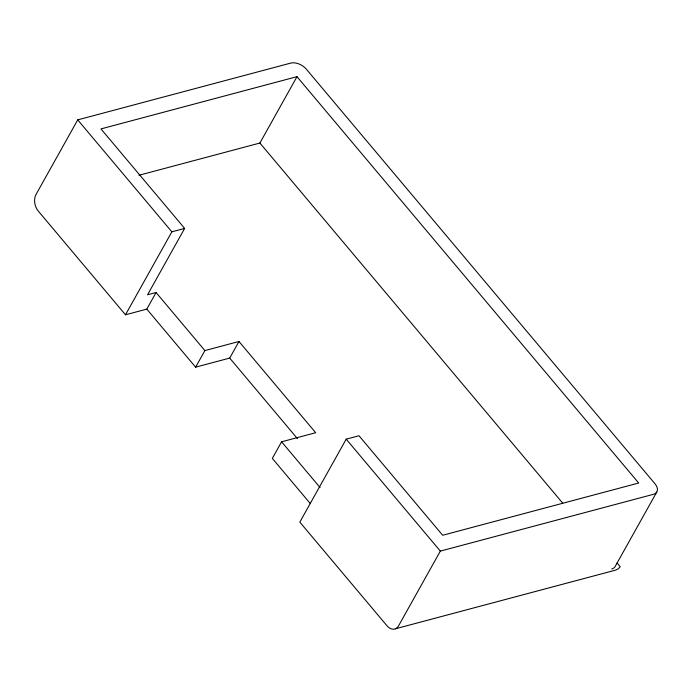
<?xml version="1.0" encoding="UTF-8"?>
<svg xmlns="http://www.w3.org/2000/svg" width="692" height="692" viewBox="0 0 692 692"><rect width="100%" height="100%" fill="white"/><g stroke="black" fill="none" stroke-linecap="round" stroke-linejoin="round"><path stroke-width="1.04" d="M156.072 292.526L147.552 294.792L184.643 228.421L100.963 128.902L296.989 76.665L638.69 483.025L442.664 535.262L358.984 435.744L346.199 439.152L299.826 522.123L386.992 625.784A11.946 8.062 75.1 0 0 398.609 625.776L440.337 551.109L653.412 494.322A11.946 7.24 29.2 0 0 654.969 483.76L306.288 69.114A11.946 7.24 29.2 0 0 290.796 63.084L77.72 119.872L35.984 194.538A11.946 8.062 75.1 0 0 38.319 211.129L125.486 314.791L146.799 309.116L156.072 292.526L204.884 350.576L238.982 341.485L315.69 432.716L281.592 441.799L272.319 458.389L310.137 503.361M125.486 314.791L171.858 231.82L184.643 228.421M138.945 175.275L259.898 143.036L296.989 76.665M146.799 309.116L195.611 367.167L204.884 350.576M195.611 367.167L229.701 358.084L238.982 341.485M656.743 492.081L615.006 566.757A11.946 7.24 29.2 0 1 611.685 568.997M395.357 628.812L615.811 570.07L618.475 568.668L620.205 566.731L617.039 562.959M259.898 143.036L562.708 503.145M77.72 119.872L171.858 231.82M346.199 439.152L440.337 551.109M229.701 358.084L297.43 438.624M281.592 441.799L320.093 487.583"/></g></svg>
